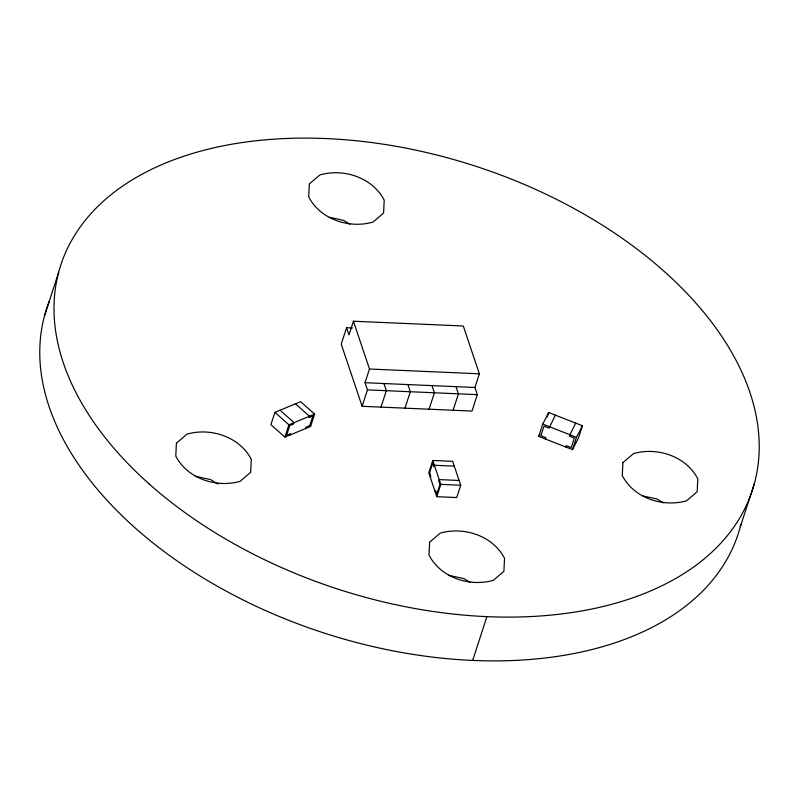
<?xml version="1.0" encoding="UTF-8"?>
<svg xmlns="http://www.w3.org/2000/svg" width="799" height="799" viewBox="0 0 799 799"><rect width="100%" height="100%" fill="white"/><g stroke="black" fill="none" stroke-linecap="round" stroke-linejoin="round"><path stroke-width="1.2" d="M44.444 316.094L58.667 272.309M274.916 412.344L270.911 424.659L284.903 437.103L310.621 426.446L314.626 414.132L300.634 401.687L274.916 412.344L288.908 424.788L314.626 414.132M284.903 437.103L288.908 424.788M290.047 434.966L290.496 433.597L286.631 435.205L289.747 425.627L293.603 424.029L294.052 422.661L280.059 410.217M305.478 428.574L305.927 427.205L309.782 425.607L312.898 416.029L309.043 417.627L309.483 416.259L295.49 403.825M346.576 327.72L341.243 344.139L362.117 406.292L471.989 411.076L477.323 394.656L474.916 387.485L479.36 373.802L463.3 326.002L353.428 321.208L348.983 334.891L346.576 327.72L352.479 327.98M362.117 406.292L367.45 389.872L365.043 382.701L369.488 369.018L353.428 321.208M381.003 407.11L386.336 390.691L383.929 383.52M404.993 408.159L410.326 391.74L407.919 384.569M429.073 409.208L434.406 392.788L431.999 385.617M432.778 460.474L428.773 472.788L436.803 496.688L456.718 497.557L460.713 485.243L452.693 461.343L432.778 460.474L440.798 484.374L436.803 496.688M430.381 477.572L430.821 476.204L429.622 472.618L432.728 463.04L433.937 466.626L434.376 465.258L454.291 466.127M453.103 410.257L458.436 393.837L456.029 386.666M435.195 491.914L435.645 490.546L436.843 494.132L439.959 484.554L438.751 480.968L439.2 479.6L459.115 480.469M538.746 436.394L542.751 424.079L548.673 412.504L582.421 425.747L578.426 438.062L572.503 449.637L538.746 436.394L539.824 434.286M547.225 416.978L548.673 412.504M472.678 660.423L486.901 616.638M545.497 439.041L545.947 437.672L540.883 435.685L543.999 426.107L549.053 428.094L555.425 415.15M565.752 446.991L566.191 445.622L571.255 447.61L574.371 438.032L569.307 436.044L575.679 423.1M572.503 449.637L576.498 437.323L582.421 425.747M740.333 526.691L754.556 482.906M369.488 369.018L479.36 373.802M365.043 382.701L474.916 387.485M367.45 389.872L477.323 394.656M440.798 484.374L460.713 485.243M329.298 217.268L343.46 220.334L349.852 224.169M642.885 495.959L657.058 499.025L663.45 502.861M195.206 476.244L210.556 479.57L218.017 484.044M448.439 575.23L463.79 578.556L470.182 582.391M542.751 424.079L576.498 437.323M740.933 524.344A363.655 222.382 18 0 1 324.754 633.247A363.655 222.382 18 0 1 49.368 301.113M176.419 443.155L175.78 456.079C187.465 478.691 216.289 488.149 240.08 481.328L250.666 472.299L251.315 459.375C239.63 436.763 210.796 427.315 187.016 434.137L176.419 443.155M309.323 183.93L308.684 196.854C320.369 219.465 349.193 228.913 372.983 222.092L383.58 213.073L384.219 200.15C372.534 177.538 343.7 168.09 319.92 174.911L309.323 183.93M429.652 542.141L429.003 555.065C440.698 577.677 469.522 587.135 493.313 580.314L503.899 571.285L504.549 558.361C492.853 535.749 464.029 526.301 440.239 533.123L429.652 542.141M622.92 462.621L622.271 475.545C633.967 498.157 662.79 507.605 686.581 500.783L697.167 491.765L697.817 478.841C686.121 456.229 657.297 446.781 633.507 453.602L622.92 462.621M149.403 484.164A363.655 222.382 18 0 0 744.109 510.082A363.655 222.382 18 0 0 326.322 138.577A363.655 222.382 18 0 0 149.403 484.164"/></g></svg>
